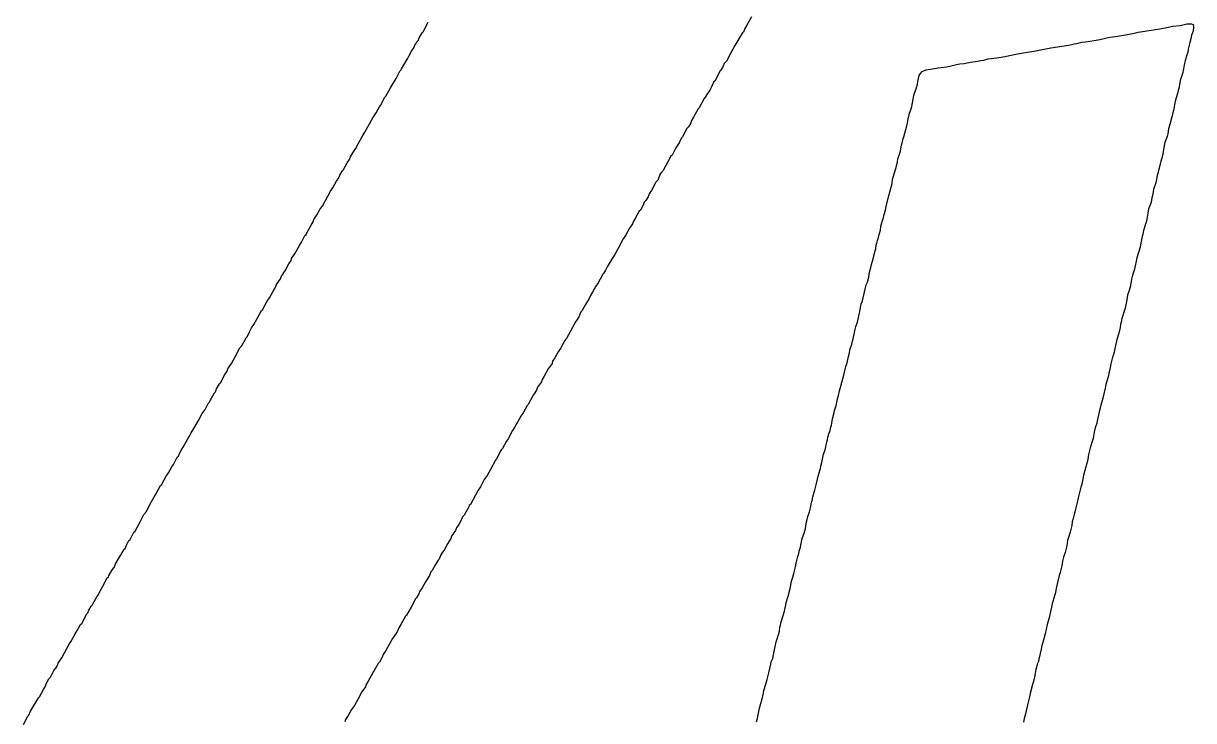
# Model space of a CAD drawing. Header units: inches. Extents: x -2 to 5376, y -4 to 5426.
# Drawn here: x 6.669 to 9.039, y 51.998 to 53.409 of the extents above; entities that cross this region are included whole.
import ezdxf

# ---------------------------------------------------------------- set-up
doc = ezdxf.new("R2010")
doc.units = ezdxf.units.IN
doc.layers.add('Top Overlay', color=2, linetype='Continuous')

msp = doc.modelspace()

# ---------------------------------------------------------------- linework, layer by layer
at = {"layer": 'Top Overlay'}
for p, q in [((8.1437, 53.4228), (8.1347, 53.4059)), ((7.4712, 53.3801), (7.4768, 53.3902)), ((7.4768, 53.3902), (7.4791, 53.3925)), ((7.4791, 53.3925), (7.4892, 53.4116)), ((8.1257, 53.3902), (8.1245, 53.388)), ((8.1274, 53.3919), (8.1257, 53.3902)), ((8.1302, 53.3992), (8.1274, 53.3919)), ((8.1347, 53.4059), (8.1302, 53.3992)), ((8.9053, 53.3868), (8.9222, 53.3902)), ((8.9222, 53.3902), (8.9267, 53.3913)), ((8.9267, 53.3913), (8.9492, 53.3947)), ((8.9492, 53.3947), (8.9705, 53.398)), ((8.9705, 53.398), (8.9818, 53.4003)), ((8.9818, 53.4003), (8.9908, 53.4025)), ((8.9908, 53.4025), (8.9964, 53.4037)), ((8.9964, 53.4037), (9.0116, 53.4054)), ((9.0116, 53.4054), (9.0256, 53.4082)), ((9.0256, 53.4082), (9.0352, 53.4087)), ((9.038, 53.3935), (9.0346, 53.3857)), ((9.0352, 53.4087), (9.038, 53.407)), ((9.038, 53.407), (9.0391, 53.4025)), ((9.0391, 53.4025), (9.038, 53.3935)), ((7.46, 53.3598), (7.4628, 53.3672)), ((7.4628, 53.3672), (7.4645, 53.3688)), ((7.4645, 53.3688), (7.4656, 53.3711)), ((7.4656, 53.3711), (7.469, 53.3745)), ((7.469, 53.3745), (7.4712, 53.3801)), ((8.1144, 53.3711), (8.1099, 53.3643)), ((8.12, 53.3812), (8.1144, 53.3711)), ((8.1245, 53.388), (8.12, 53.3812)), ((8.7636, 53.3621), (8.7861, 53.3654)), ((8.7861, 53.3654), (8.7929, 53.3666)), ((8.7929, 53.3666), (8.7974, 53.3677)), ((8.7974, 53.3677), (8.803, 53.3688)), ((8.803, 53.3688), (8.8075, 53.3699)), ((8.8075, 53.3699), (8.8131, 53.3711)), ((8.8131, 53.3711), (8.8199, 53.3722)), ((8.8199, 53.3722), (8.8378, 53.3744)), ((8.8378, 53.3744), (8.8491, 53.3767)), ((8.8491, 53.3767), (8.8581, 53.3789)), ((8.8581, 53.3789), (8.8637, 53.3801)), ((8.8637, 53.3801), (8.8705, 53.3812)), ((8.8705, 53.3812), (8.8851, 53.3834)), ((8.8851, 53.3834), (8.9053, 53.3868)), ((9.0318, 53.3705), (9.0284, 53.357)), ((9.0335, 53.3778), (9.0318, 53.3705)), ((9.0346, 53.3857), (9.0335, 53.3778)), ((7.4476, 53.3374), (7.4499, 53.343)), ((7.4499, 53.343), (7.4555, 53.3531)), ((7.4555, 53.3531), (7.46, 53.3598)), ((8.1021, 53.3497), (8.0931, 53.3329)), ((8.1099, 53.3643), (8.1021, 53.3497)), ((8.645, 53.3401), (8.6495, 53.3413)), ((8.6495, 53.3413), (8.6602, 53.3429)), ((8.6602, 53.3429), (8.6827, 53.3474)), ((8.6827, 53.3474), (8.6872, 53.3486)), ((8.6872, 53.3486), (8.6939, 53.3497)), ((8.6939, 53.3497), (8.7029, 53.3508)), ((8.7029, 53.3508), (8.7164, 53.3531)), ((8.7164, 53.3531), (8.7501, 53.3598)), ((8.7501, 53.3598), (8.7636, 53.3621)), ((9.0256, 53.3452), (9.0223, 53.3339)), ((9.0273, 53.3514), (9.0256, 53.3452)), ((9.0284, 53.357), (9.0273, 53.3514)), ((7.4352, 53.3171), (7.4409, 53.3272)), ((7.4409, 53.3272), (7.4476, 53.3374)), ((8.0863, 53.3227), (8.0818, 53.3149)), ((8.0886, 53.3284), (8.0863, 53.3227)), ((8.0931, 53.3329), (8.0886, 53.3284)), ((8.5106, 53.3171), (8.5151, 53.3182)), ((8.5151, 53.3182), (8.5219, 53.3193)), ((8.5219, 53.3193), (8.5331, 53.3205)), ((8.5331, 53.3205), (8.5387, 53.3216)), ((8.5387, 53.3216), (8.5455, 53.3227)), ((8.5455, 53.3227), (8.559, 53.3261)), ((8.559, 53.3261), (8.5657, 53.3272)), ((8.5657, 53.3272), (8.5747, 53.3283)), ((8.5747, 53.3283), (8.5803, 53.3294)), ((8.5803, 53.3294), (8.5871, 53.3306)), ((8.5871, 53.3306), (8.6017, 53.3328)), ((8.6017, 53.3328), (8.6084, 53.3339)), ((8.6084, 53.3339), (8.6141, 53.3351)), ((8.6141, 53.3351), (8.6231, 53.3373)), ((8.6231, 53.3373), (8.6298, 53.3384)), ((8.6298, 53.3384), (8.645, 53.3401)), ((9.02, 53.325), (9.0183, 53.3143)), ((9.0223, 53.3339), (9.02, 53.325)), ((7.4172, 53.2856), (7.424, 53.298)), ((7.424, 53.298), (7.4319, 53.3126)), ((7.4319, 53.3126), (7.4341, 53.3149)), ((7.4341, 53.3149), (7.4352, 53.3171)), ((8.0751, 53.3025), (8.0694, 53.2924)), ((8.0796, 53.3126), (8.0751, 53.3025)), ((8.0818, 53.3149), (8.0796, 53.3126)), ((8.4808, 53.2918), (8.4831, 53.3041)), ((8.4831, 53.3041), (8.4859, 53.3081)), ((8.4859, 53.3081), (8.4898, 53.312)), ((8.4898, 53.312), (8.4977, 53.3154)), ((8.4977, 53.3154), (8.5106, 53.3171)), ((9.0172, 53.3098), (9.0121, 53.2935)), ((9.0183, 53.3143), (9.0172, 53.3098)), ((7.4037, 53.262), (7.4127, 53.2789)), ((7.4127, 53.2789), (7.4172, 53.2856)), ((8.0593, 53.2744), (8.0548, 53.2676)), ((8.0638, 53.2823), (8.0593, 53.2744)), ((8.0672, 53.2901), (8.0638, 53.2823)), ((8.0694, 53.2924), (8.0672, 53.2901)), ((8.4741, 53.2682), (8.4774, 53.2772)), ((8.4774, 53.2772), (8.4797, 53.2862)), ((8.4797, 53.2862), (8.4808, 53.2918)), ((9.0082, 53.2738), (9.0065, 53.2676)), ((9.0093, 53.2783), (9.0082, 53.2738)), ((9.011, 53.289), (9.0093, 53.2783)), ((9.0121, 53.2935), (9.011, 53.289)), ((7.3925, 53.2429), (7.4015, 53.2598)), ((7.4015, 53.2598), (7.4037, 53.262)), ((8.0481, 53.2575), (8.038, 53.2384)), ((8.0503, 53.2598), (8.0481, 53.2575)), ((8.0548, 53.2676), (8.0503, 53.2598)), ((8.4685, 53.2412), (8.4729, 53.2637)), ((8.4729, 53.2637), (8.4741, 53.2682)), ((9.002, 53.2519), (8.9981, 53.2333)), ((9.0065, 53.2676), (9.002, 53.2519)), ((7.3768, 53.2182), (7.3824, 53.226)), ((7.3824, 53.226), (7.3835, 53.2283)), ((7.3835, 53.2283), (7.3903, 53.2406)), ((7.3903, 53.2406), (7.3925, 53.2429)), ((8.0357, 53.2361), (8.0267, 53.2193)), ((8.038, 53.2384), (8.0357, 53.2361)), ((8.4617, 53.2187), (8.464, 53.2277)), ((8.464, 53.2277), (8.4673, 53.2367)), ((8.4673, 53.2367), (8.4685, 53.2412)), ((8.997, 53.2288), (8.9958, 53.2221)), ((8.9981, 53.2333), (8.997, 53.2288)), ((7.361, 53.1889), (7.37, 53.2058)), ((7.37, 53.2058), (7.3768, 53.2182)), ((8.0166, 53.2002), (8.0132, 53.1968)), ((8.0211, 53.208), (8.0166, 53.2002)), ((8.0222, 53.2125), (8.0211, 53.208)), ((8.0267, 53.2193), (8.0222, 53.2125)), ((8.4566, 53.1945), (8.4583, 53.2018)), ((8.4583, 53.2018), (8.4595, 53.2074)), ((8.4595, 53.2074), (8.4606, 53.2119)), ((8.4606, 53.2119), (8.4617, 53.2187)), ((8.9908, 53.2046), (8.9885, 53.1956)), ((8.9947, 53.2176), (8.9908, 53.2046)), ((8.9958, 53.2221), (8.9947, 53.2176)), ((7.3475, 53.1653), (7.3565, 53.1822)), ((7.3565, 53.1822), (7.361, 53.1889)), ((8.002, 53.1777), (7.9975, 53.1676)), ((8.0042, 53.1799), (8.002, 53.1777)), ((8.0132, 53.1968), (8.0042, 53.1799)), ((8.4488, 53.1675), (8.451, 53.1754)), ((8.451, 53.1754), (8.4521, 53.1799)), ((8.4521, 53.1799), (8.4566, 53.1945)), ((8.9857, 53.1805), (8.9812, 53.1681)), ((8.9868, 53.1861), (8.9857, 53.1805)), ((8.9885, 53.1956), (8.9868, 53.1861)), ((7.3363, 53.1473), (7.3419, 53.1552)), ((7.3419, 53.1552), (7.3475, 53.1653)), ((7.9907, 53.1574), (7.9829, 53.1428)), ((7.9963, 53.1653), (7.9907, 53.1574)), ((7.9975, 53.1676), (7.9963, 53.1653)), ((8.4454, 53.1507), (8.4465, 53.1552)), ((8.4465, 53.1552), (8.4476, 53.163)), ((8.4476, 53.163), (8.4488, 53.1675)), ((8.9795, 53.1619), (8.9767, 53.1456)), ((8.9812, 53.1681), (8.9795, 53.1619)), ((7.325, 53.1271), (7.3295, 53.1338)), ((7.3295, 53.1338), (7.3318, 53.1394)), ((7.3318, 53.1394), (7.3363, 53.1473)), ((7.9806, 53.1406), (7.9649, 53.1113)), ((7.9829, 53.1428), (7.9806, 53.1406)), ((8.4364, 53.1158), (8.4392, 53.1287)), ((8.4392, 53.1287), (8.4403, 53.1355)), ((8.4403, 53.1355), (8.4437, 53.1445)), ((8.4437, 53.1445), (8.4454, 53.1507)), ((8.9728, 53.1304), (8.9705, 53.1214)), ((8.9745, 53.1366), (8.9728, 53.1304)), ((8.9767, 53.1456), (8.9745, 53.1366)), ((7.3104, 53.1023), (7.3149, 53.1102)), ((7.3149, 53.1102), (7.3172, 53.1125)), ((7.3172, 53.1125), (7.325, 53.1271)), ((7.9592, 53.1046), (7.9564, 53.0973)), ((7.9615, 53.1068), (7.9592, 53.1046)), ((7.9626, 53.1091), (7.9615, 53.1068)), ((7.9649, 53.1113), (7.9626, 53.1091)), ((8.4308, 53.0978), (8.4364, 53.1158)), ((8.9672, 53.1079), (8.9649, 53.0989)), ((8.9688, 53.1141), (8.9672, 53.1079)), ((8.9705, 53.1214), (8.9688, 53.1141)), ((7.2969, 53.0776), (7.3037, 53.09)), ((7.3037, 53.09), (7.3082, 53.0967)), ((7.3082, 53.0967), (7.3104, 53.1023)), ((7.9491, 53.0855), (7.9412, 53.0708)), ((7.9502, 53.0877), (7.9491, 53.0855)), ((7.9542, 53.0917), (7.9502, 53.0877)), ((7.9564, 53.0973), (7.9542, 53.0917)), ((8.424, 53.0674), (8.4285, 53.0854)), ((8.4285, 53.0854), (8.4297, 53.0933)), ((8.4297, 53.0933), (8.4308, 53.0978)), ((8.9621, 53.0849), (8.9598, 53.0793)), ((8.9632, 53.0894), (8.9621, 53.0849)), ((8.9649, 53.0989), (8.9632, 53.0894)), ((7.2756, 53.0405), (7.2913, 53.0697)), ((7.2913, 53.0697), (7.2969, 53.0776)), ((7.9345, 53.0585), (7.93, 53.0506)), ((7.9368, 53.0641), (7.9345, 53.0585)), ((7.9412, 53.0708), (7.9368, 53.0641)), ((8.4167, 53.0388), (8.4223, 53.0613)), ((8.4223, 53.0613), (8.424, 53.0674)), ((8.9559, 53.0607), (8.9548, 53.0562)), ((8.957, 53.0686), (8.9559, 53.0607)), ((8.9582, 53.0731), (8.957, 53.0686)), ((8.9598, 53.0793), (8.9582, 53.0731)), ((7.2699, 53.0326), (7.2756, 53.0405)), ((7.9244, 53.0416), (7.9188, 53.0315)), ((7.9266, 53.0472), (7.9244, 53.0416)), ((7.93, 53.0506), (7.9266, 53.0472)), ((8.415, 53.0315), (8.4167, 53.0388)), ((8.948, 53.0337), (8.9469, 53.0292)), ((8.952, 53.0433), (8.948, 53.0337)), ((8.9531, 53.0478), (8.952, 53.0433)), ((8.9548, 53.0562), (8.9531, 53.0478)), ((7.2564, 53.0079), (7.2576, 53.0124)), ((7.2576, 53.0124), (7.2632, 53.0202)), ((7.2632, 53.0202), (7.2643, 53.0225)), ((7.2643, 53.0225), (7.2699, 53.0326)), ((7.9086, 53.0146), (7.9041, 53.0079)), ((7.9165, 53.0292), (7.9086, 53.0146)), ((7.9188, 53.0315), (7.9165, 53.0292)), ((8.4072, 53.0034), (8.4089, 53.0107)), ((8.4089, 53.0107), (8.4111, 53.0163)), ((8.4111, 53.0163), (8.4128, 53.0225)), ((8.4128, 53.0225), (8.415, 53.0315)), ((8.9441, 53.0129), (8.943, 53.0073)), ((8.9469, 53.0292), (8.9441, 53.0129)), ((7.2429, 52.9843), (7.2519, 53.0011)), ((7.2519, 53.0011), (7.2564, 53.0079)), ((7.8929, 52.9876), (7.8884, 52.9798)), ((7.8957, 52.9927), (7.8929, 52.9876)), ((7.903, 53.0034), (7.8957, 52.9927)), ((7.9041, 53.0079), (7.903, 53.0034)), ((8.4027, 52.982), (8.4049, 52.991)), ((8.4049, 52.991), (8.406, 52.9989)), ((8.406, 52.9989), (8.4072, 53.0034)), ((8.9379, 52.9899), (8.9362, 52.9825)), ((8.9413, 53.0011), (8.9379, 52.9899)), ((8.943, 53.0073), (8.9413, 53.0011)), ((7.2283, 52.9595), (7.2328, 52.9663)), ((7.2328, 52.9663), (7.2351, 52.9719)), ((7.2351, 52.9719), (7.2396, 52.9798)), ((7.2396, 52.9798), (7.2418, 52.982)), ((7.2418, 52.982), (7.2429, 52.9843)), ((7.8839, 52.973), (7.8749, 52.9562)), ((7.8884, 52.9798), (7.8839, 52.973)), ((8.3965, 52.9601), (8.3976, 52.9646)), ((8.3976, 52.9646), (8.3987, 52.9702)), ((8.3987, 52.9702), (8.401, 52.9758)), ((8.401, 52.9758), (8.4027, 52.982)), ((8.9351, 52.9781), (8.9317, 52.9612)), ((8.9362, 52.9825), (8.9351, 52.9781)), ((7.2126, 52.9337), (7.2199, 52.9443)), ((7.2199, 52.9443), (7.2283, 52.9595)), ((7.867, 52.9415), (7.8614, 52.9337)), ((7.8749, 52.9562), (7.867, 52.9415)), ((8.3903, 52.9325), (8.3925, 52.9415)), ((8.3925, 52.9415), (8.3942, 52.9488)), ((8.3942, 52.9488), (8.3954, 52.9533)), ((8.3954, 52.9533), (8.3965, 52.9601)), ((8.9267, 52.9438), (8.9244, 52.9348)), ((8.9306, 52.9567), (8.9267, 52.9438)), ((8.9317, 52.9612), (8.9306, 52.9567)), ((7.2002, 52.91), (7.207, 52.9224)), ((7.207, 52.9224), (7.2115, 52.9292)), ((7.2115, 52.9292), (7.2126, 52.9337)), ((7.8513, 52.9168), (7.8485, 52.9095)), ((7.8558, 52.9235), (7.8513, 52.9168)), ((7.8614, 52.9337), (7.8558, 52.9235)), ((8.3841, 52.9106), (8.3852, 52.9151)), ((8.3852, 52.9151), (8.3869, 52.9213)), ((8.3869, 52.9213), (8.3903, 52.9325)), ((8.9244, 52.9348), (8.9194, 52.9117)), ((7.1822, 52.8808), (7.1901, 52.8921)), ((7.1901, 52.8921), (7.1929, 52.8994)), ((7.1929, 52.8994), (7.1946, 52.9011)), ((7.1946, 52.9011), (7.1957, 52.9033)), ((7.1957, 52.9033), (7.2002, 52.91)), ((7.8412, 52.8988), (7.8333, 52.8842)), ((7.8423, 52.9011), (7.8412, 52.8988)), ((7.8445, 52.9033), (7.8423, 52.9011)), ((7.8485, 52.9095), (7.8445, 52.9033)), ((8.3785, 52.8858), (8.3813, 52.8954)), ((8.3813, 52.8954), (8.3824, 52.9033)), ((8.3824, 52.9033), (8.3841, 52.9106)), ((8.9137, 52.8915), (8.9126, 52.887)), ((8.9149, 52.8971), (8.9137, 52.8915)), ((8.9171, 52.9061), (8.9149, 52.8971)), ((8.9194, 52.9117), (8.9171, 52.9061)), ((7.1744, 52.8662), (7.1789, 52.8729)), ((7.1789, 52.8729), (7.1811, 52.8786)), ((7.1811, 52.8786), (7.1822, 52.8808)), ((7.8288, 52.8774), (7.8221, 52.8651)), ((7.8333, 52.8842), (7.8288, 52.8774)), ((8.3723, 52.8628), (8.3762, 52.8802)), ((8.3762, 52.8802), (8.3785, 52.8858)), ((8.9104, 52.8757), (8.9081, 52.8667)), ((8.9126, 52.887), (8.9104, 52.8757)), ((7.1552, 52.8325), (7.1631, 52.8471)), ((7.1631, 52.8471), (7.1676, 52.8538)), ((7.1676, 52.8538), (7.1744, 52.8662)), ((7.8119, 52.8471), (7.8074, 52.8403)), ((7.8131, 52.8493), (7.8119, 52.8471)), ((7.8147, 52.851), (7.8131, 52.8493)), ((7.8176, 52.8583), (7.8147, 52.851)), ((7.8221, 52.8651), (7.8176, 52.8583)), ((8.3661, 52.842), (8.3684, 52.8476)), ((8.3684, 52.8476), (8.3701, 52.8538)), ((8.3701, 52.8538), (8.3723, 52.8628)), ((8.9036, 52.8499), (8.9003, 52.833)), ((8.9053, 52.8594), (8.9036, 52.8499)), ((8.9081, 52.8667), (8.9053, 52.8594)), ((7.1429, 52.8122), (7.1519, 52.828)), ((7.1519, 52.828), (7.1541, 52.8302)), ((7.1541, 52.8302), (7.1552, 52.8325)), ((7.7984, 52.8257), (7.7939, 52.8156)), ((7.8007, 52.828), (7.7984, 52.8257)), ((7.8074, 52.8403), (7.8007, 52.828)), ((8.3583, 52.8049), (8.3628, 52.8229)), ((8.3628, 52.8229), (8.365, 52.8375)), ((8.365, 52.8375), (8.3661, 52.842)), ((8.8986, 52.8268), (8.8941, 52.8122)), ((8.9003, 52.833), (8.8986, 52.8268)), ((7.1316, 52.7931), (7.1361, 52.7999)), ((7.1361, 52.7999), (7.1429, 52.8122)), ((7.7872, 52.8055), (7.7771, 52.7864)), ((7.7894, 52.8077), (7.7872, 52.8055)), ((7.7939, 52.8156), (7.7894, 52.8077)), ((8.3549, 52.7959), (8.3583, 52.8049)), ((8.8913, 52.8004), (8.8901, 52.7936)), ((8.8924, 52.8049), (8.8913, 52.8004)), ((8.8941, 52.8122), (8.8924, 52.8049)), ((7.1125, 52.7582), (7.1204, 52.7729)), ((7.1204, 52.7729), (7.1226, 52.7751)), ((7.1226, 52.7751), (7.1271, 52.7852)), ((7.1271, 52.7852), (7.1316, 52.7931)), ((7.7771, 52.7864), (7.7692, 52.7717)), ((8.3498, 52.7706), (8.3526, 52.7835)), ((8.3526, 52.7835), (8.3538, 52.7903)), ((8.3538, 52.7903), (8.3549, 52.7959)), ((8.8879, 52.7824), (8.8839, 52.7695)), ((8.8901, 52.7936), (8.8879, 52.7824)), ((7.099, 52.7358), (7.108, 52.7526)), ((7.108, 52.7526), (7.1114, 52.756)), ((7.1114, 52.756), (7.1125, 52.7582)), ((7.7568, 52.7515), (7.7523, 52.7448)), ((7.7625, 52.7616), (7.7568, 52.7515)), ((7.7658, 52.7672), (7.7625, 52.7616)), ((7.767, 52.7695), (7.7658, 52.7672)), ((7.7692, 52.7717), (7.767, 52.7695)), ((8.3414, 52.7397), (8.3436, 52.7509)), ((8.3436, 52.7509), (8.347, 52.7599)), ((8.347, 52.7599), (8.3487, 52.7661)), ((8.3487, 52.7661), (8.3498, 52.7706)), ((8.8794, 52.7515), (8.8783, 52.7436)), ((8.8839, 52.7695), (8.8794, 52.7515)), ((7.0906, 52.7206), (7.099, 52.7358)), ((7.7411, 52.7256), (7.74, 52.7211)), ((7.7456, 52.7324), (7.7411, 52.7256)), ((7.7523, 52.7448), (7.7456, 52.7324)), ((8.3375, 52.7222), (8.3403, 52.7352)), ((8.3403, 52.7352), (8.3414, 52.7397)), ((8.875, 52.7335), (8.8716, 52.72)), ((8.8772, 52.7391), (8.875, 52.7335)), ((8.8783, 52.7436), (8.8772, 52.7391)), ((7.0776, 52.6986), (7.0821, 52.7054)), ((7.0821, 52.7054), (7.0833, 52.7099)), ((7.0833, 52.7099), (7.0906, 52.7206)), ((7.7321, 52.7099), (7.7242, 52.6953)), ((7.74, 52.7211), (7.7321, 52.7099)), ((8.3307, 52.6975), (8.3346, 52.7149)), ((8.3346, 52.7149), (8.3375, 52.7222)), ((8.8676, 52.7014), (8.8665, 52.6958)), ((8.8688, 52.7059), (8.8676, 52.7014)), ((8.8699, 52.7127), (8.8688, 52.7059)), ((8.8716, 52.72), (8.8699, 52.7127)), ((7.0608, 52.6694), (7.0664, 52.6795)), ((7.0664, 52.6795), (7.0687, 52.6818)), ((7.0687, 52.6818), (7.0776, 52.6986)), ((7.7186, 52.684), (7.7107, 52.6728)), ((7.7197, 52.6885), (7.7186, 52.684)), ((7.7242, 52.6953), (7.7197, 52.6885)), ((8.3251, 52.675), (8.3307, 52.6975)), ((8.8615, 52.6784), (8.8598, 52.6711)), ((8.8626, 52.6829), (8.8615, 52.6784)), ((8.8665, 52.6958), (8.8626, 52.6829)), ((7.0473, 52.6447), (7.0563, 52.6615)), ((7.0563, 52.6615), (7.0585, 52.6638)), ((7.0585, 52.6638), (7.0608, 52.6694)), ((7.7017, 52.657), (7.6916, 52.6379)), ((7.704, 52.6593), (7.7017, 52.657)), ((7.7085, 52.6672), (7.704, 52.6593)), ((7.7107, 52.6728), (7.7085, 52.6672)), ((8.3183, 52.6491), (8.32, 52.6564)), ((8.32, 52.6564), (8.3223, 52.6654)), ((8.3223, 52.6654), (8.3251, 52.675)), ((8.8575, 52.6598), (8.8553, 52.6508)), ((8.8598, 52.6711), (8.8575, 52.6598)), ((7.0372, 52.6278), (7.0439, 52.6402)), ((7.0439, 52.6402), (7.0462, 52.6424)), ((7.0462, 52.6424), (7.0473, 52.6447)), ((7.6894, 52.6357), (7.6815, 52.6211)), ((7.6916, 52.6379), (7.6894, 52.6357)), ((8.3121, 52.6261), (8.315, 52.6356)), ((8.315, 52.6356), (8.3183, 52.6491)), ((8.8525, 52.6413), (8.848, 52.6233)), ((8.8553, 52.6508), (8.8525, 52.6413)), ((7.0237, 52.6053), (7.0315, 52.6199)), ((7.0315, 52.6199), (7.0372, 52.6278)), ((7.677, 52.6143), (7.6703, 52.6019)), ((7.6815, 52.6211), (7.677, 52.6143)), ((8.3071, 52.6042), (8.3082, 52.6087)), ((8.3082, 52.6087), (8.311, 52.6216)), ((8.311, 52.6216), (8.3121, 52.6261)), ((8.848, 52.6233), (8.844, 52.6047)), ((7.0091, 52.5806), (7.0169, 52.5929)), ((7.0169, 52.5929), (7.0237, 52.6053)), ((7.6601, 52.5851), (7.6511, 52.5682)), ((7.6646, 52.5929), (7.6601, 52.5851)), ((7.6703, 52.6019), (7.6646, 52.5929)), ((8.3003, 52.5783), (8.3032, 52.5856)), ((8.3032, 52.5856), (8.3048, 52.5918)), ((8.3048, 52.5918), (8.306, 52.5963)), ((8.306, 52.5963), (8.3071, 52.6042)), ((8.8401, 52.5907), (8.8378, 52.5817)), ((8.8429, 52.6002), (8.8401, 52.5907)), ((8.844, 52.6047), (8.8429, 52.6002)), ((6.9933, 52.5513), (7.0023, 52.5682)), ((7.0023, 52.5682), (7.0068, 52.575)), ((7.0068, 52.575), (7.0091, 52.5806)), ((7.6478, 52.5637), (7.6399, 52.5491)), ((7.6489, 52.566), (7.6478, 52.5637)), ((7.6511, 52.5682), (7.6489, 52.566)), ((8.2953, 52.5564), (8.2964, 52.562)), ((8.2964, 52.562), (8.2975, 52.5665)), ((8.2975, 52.5665), (8.2987, 52.5721)), ((8.2987, 52.5721), (8.3003, 52.5783)), ((8.8339, 52.5631), (8.83, 52.5502)), ((8.8356, 52.5693), (8.8339, 52.5631)), ((8.8367, 52.5738), (8.8356, 52.5693)), ((8.8378, 52.5817), (8.8367, 52.5738)), ((6.9832, 52.5333), (6.9854, 52.539)), ((6.9854, 52.539), (6.9911, 52.5491)), ((6.9911, 52.5491), (6.9933, 52.5513)), ((7.6365, 52.5446), (7.6275, 52.5277)), ((7.6376, 52.5468), (7.6365, 52.5446)), ((7.6399, 52.5491), (7.6376, 52.5468)), ((8.2863, 52.5204), (8.2897, 52.5373)), ((8.2897, 52.5373), (8.293, 52.5463)), ((8.293, 52.5463), (8.2942, 52.5519)), ((8.2942, 52.5519), (8.2953, 52.5564)), ((8.8266, 52.5367), (8.8249, 52.5271)), ((8.83, 52.5502), (8.8266, 52.5367)), ((6.963, 52.4996), (6.9697, 52.512)), ((6.9697, 52.512), (6.9719, 52.5142)), ((6.9719, 52.5142), (6.9731, 52.5165)), ((6.9731, 52.5165), (6.9809, 52.5311)), ((6.9809, 52.5311), (6.9832, 52.5333)), ((7.6253, 52.5255), (7.6152, 52.5064)), ((7.6275, 52.5277), (7.6253, 52.5255)), ((8.2835, 52.5086), (8.2846, 52.5131)), ((8.2846, 52.5131), (8.2863, 52.5204)), ((8.821, 52.512), (8.8187, 52.5041)), ((8.8238, 52.5215), (8.821, 52.512)), ((8.8249, 52.5271), (8.8238, 52.5215)), ((6.9506, 52.4782), (6.9585, 52.4929)), ((6.9585, 52.4929), (6.963, 52.4996)), ((7.6084, 52.494), (7.6028, 52.4861)), ((7.6152, 52.5064), (7.6084, 52.494)), ((8.2756, 52.4782), (8.2795, 52.4956)), ((8.2795, 52.4956), (8.2835, 52.5086)), ((8.8165, 52.4951), (8.8125, 52.4765)), ((8.8187, 52.5041), (8.8165, 52.4951)), ((6.9393, 52.4591), (6.9472, 52.4738)), ((6.9472, 52.4738), (6.9495, 52.476)), ((6.9495, 52.476), (6.9506, 52.4782)), ((7.5904, 52.4648), (7.5848, 52.4546)), ((7.5949, 52.4715), (7.5904, 52.4648)), ((7.6028, 52.4861), (7.5949, 52.4715)), ((8.2683, 52.4518), (8.2722, 52.4647)), ((8.2722, 52.4647), (8.2756, 52.4782)), ((8.8109, 52.4703), (8.8086, 52.4625)), ((8.8125, 52.4765), (8.8109, 52.4703)), ((6.9281, 52.44), (6.936, 52.4546)), ((6.936, 52.4546), (6.9382, 52.4569)), ((6.9382, 52.4569), (6.9393, 52.4591)), ((7.5848, 52.4546), (7.5747, 52.4355)), ((8.2649, 52.4361), (8.266, 52.4417)), ((8.266, 52.4417), (8.2672, 52.4462)), ((8.2672, 52.4462), (8.2683, 52.4518)), ((8.8052, 52.449), (8.8035, 52.4394)), ((8.8086, 52.4625), (8.8052, 52.449)), ((6.9135, 52.4153), (6.9185, 52.4215)), ((6.9185, 52.4215), (6.9213, 52.4276)), ((6.9213, 52.4276), (6.9281, 52.44)), ((7.5713, 52.431), (7.5623, 52.4142)), ((7.5724, 52.4333), (7.5713, 52.431)), ((7.5747, 52.4355), (7.5724, 52.4333)), ((8.2582, 52.4113), (8.261, 52.4209)), ((8.261, 52.4209), (8.2632, 52.4287)), ((8.2632, 52.4287), (8.2649, 52.4361)), ((8.7985, 52.4197), (8.7974, 52.4152)), ((8.8002, 52.4259), (8.7985, 52.4197)), ((8.8035, 52.4394), (8.8002, 52.4259)), ((6.8955, 52.3815), (6.9056, 52.4007)), ((6.9056, 52.4007), (6.9135, 52.4153)), ((7.5511, 52.395), (7.5466, 52.3883)), ((7.5567, 52.4052), (7.5511, 52.395)), ((7.5589, 52.4108), (7.5567, 52.4052)), ((7.5623, 52.4142), (7.5589, 52.4108)), ((8.2531, 52.3871), (8.2554, 52.4006)), ((8.2554, 52.4006), (8.2565, 52.4051)), ((8.2565, 52.4051), (8.2582, 52.4113)), ((8.7923, 52.3933), (8.7889, 52.3798)), ((8.7934, 52.4001), (8.7923, 52.3933)), ((8.7951, 52.4074), (8.7934, 52.4001)), ((8.7974, 52.4152), (8.7951, 52.4074)), ((6.8854, 52.3647), (6.8932, 52.3793)), ((6.8932, 52.3793), (6.8955, 52.3815)), ((7.5364, 52.3714), (7.5353, 52.3669)), ((7.5443, 52.3827), (7.5364, 52.3714)), ((7.5466, 52.3883), (7.5443, 52.3827)), ((8.2469, 52.3686), (8.2503, 52.3776)), ((8.2503, 52.3776), (8.2531, 52.3871)), ((8.7889, 52.3798), (8.785, 52.3669)), ((6.873, 52.3444), (6.8752, 52.3467)), ((6.8752, 52.3467), (6.8786, 52.3546)), ((6.8786, 52.3546), (6.8831, 52.3624)), ((6.8831, 52.3624), (6.8854, 52.3647)), ((7.528, 52.3562), (7.5213, 52.3428)), ((7.5353, 52.3669), (7.528, 52.3562)), ((8.2407, 52.341), (8.243, 52.3489)), ((8.243, 52.3489), (8.2441, 52.3534)), ((8.2441, 52.3534), (8.2458, 52.3641)), ((8.2458, 52.3641), (8.2469, 52.3686)), ((8.7822, 52.3517), (8.7788, 52.3382)), ((8.7839, 52.3624), (8.7822, 52.3517)), ((8.785, 52.3669), (8.7839, 52.3624)), ((6.8561, 52.3152), (6.8617, 52.3253)), ((6.8617, 52.3253), (6.8662, 52.3321)), ((6.8662, 52.3321), (6.873, 52.3444)), ((7.5094, 52.3231), (7.5083, 52.3208)), ((7.5111, 52.3248), (7.5094, 52.3231)), ((7.5139, 52.3321), (7.5111, 52.3248)), ((7.5184, 52.3388), (7.5139, 52.3321)), ((7.5213, 52.3428), (7.5184, 52.3388)), ((8.2346, 52.3169), (8.2379, 52.3304)), ((8.2379, 52.3304), (8.2396, 52.3365)), ((8.2396, 52.3365), (8.2407, 52.341)), ((8.776, 52.3287), (8.7737, 52.3208)), ((8.7788, 52.3382), (8.776, 52.3287)), ((6.8426, 52.2916), (6.8483, 52.3017)), ((6.8483, 52.3017), (6.8539, 52.3096)), ((6.8539, 52.3096), (6.8561, 52.3152)), ((7.4948, 52.2995), (7.4926, 52.2938)), ((7.4971, 52.3017), (7.4948, 52.2995)), ((7.5038, 52.3141), (7.4971, 52.3017)), ((7.5083, 52.3208), (7.5038, 52.3141)), ((8.2295, 52.2961), (8.2329, 52.3095)), ((8.2329, 52.3095), (8.2346, 52.3169)), ((8.7721, 52.3112), (8.7687, 52.2977)), ((8.7737, 52.3208), (8.7721, 52.3112)), ((6.8303, 52.2702), (6.8393, 52.2871)), ((6.8393, 52.2871), (6.8415, 52.2893)), ((6.8415, 52.2893), (6.8426, 52.2916)), ((7.4836, 52.2792), (7.4768, 52.2668)), ((7.4915, 52.2916), (7.4836, 52.2792)), ((7.4926, 52.2938), (7.4915, 52.2916)), ((8.2228, 52.2679), (8.2244, 52.2775)), ((8.2244, 52.2775), (8.2256, 52.282)), ((8.2256, 52.282), (8.2273, 52.2882)), ((8.2273, 52.2882), (8.2295, 52.2961)), ((8.767, 52.2916), (8.7614, 52.2691)), ((8.7687, 52.2977), (8.767, 52.2916)), ((6.8179, 52.2489), (6.8201, 52.2511)), ((6.8201, 52.2511), (6.8303, 52.2702)), ((7.4701, 52.2545), (7.4656, 52.2466)), ((7.4723, 52.2601), (7.4701, 52.2545)), ((7.4768, 52.2668), (7.4723, 52.2601)), ((8.2183, 52.2499), (8.2228, 52.2679)), ((8.7586, 52.255), (8.7574, 52.2505)), ((8.7614, 52.2691), (8.7586, 52.255)), ((6.8022, 52.2219), (6.8067, 52.2297)), ((6.8067, 52.2297), (6.8089, 52.232)), ((6.8089, 52.232), (6.81, 52.2342)), ((6.81, 52.2342), (6.8179, 52.2489)), ((7.4544, 52.2275), (7.4454, 52.2117)), ((7.4633, 52.2444), (7.4544, 52.2275)), ((7.4656, 52.2466), (7.4633, 52.2444)), ((8.2104, 52.2196), (8.2132, 52.2325)), ((8.2132, 52.2325), (8.2143, 52.237)), ((8.2143, 52.237), (8.2183, 52.2499)), ((8.7524, 52.2342), (8.7501, 52.2207)), ((8.7574, 52.2505), (8.7524, 52.2342)), ((6.7875, 52.1949), (6.7977, 52.214)), ((6.7977, 52.214), (6.7999, 52.2162)), ((6.7999, 52.2162), (6.8022, 52.2219)), ((7.4431, 52.2095), (7.4341, 52.1926)), ((7.4454, 52.2117), (7.4431, 52.2095)), ((8.2042, 52.1977), (8.2081, 52.2106)), ((8.2081, 52.2106), (8.2104, 52.2196)), ((8.7473, 52.2089), (8.7423, 52.1926)), ((8.749, 52.2162), (8.7473, 52.2089)), ((8.7501, 52.2207), (8.749, 52.2162)), ((6.774, 52.1735), (6.7785, 52.1803)), ((6.7785, 52.1803), (6.7853, 52.1926)), ((6.7853, 52.1926), (6.7875, 52.1949)), ((7.4296, 52.1859), (7.4262, 52.178)), ((7.4341, 52.1926), (7.4296, 52.1859)), ((8.2003, 52.1791), (8.2014, 52.187)), ((8.2014, 52.187), (8.2025, 52.1915)), ((8.2025, 52.1915), (8.2042, 52.1977)), ((8.7423, 52.1926), (8.7383, 52.174)), ((6.7628, 52.1544), (6.765, 52.1566)), ((6.765, 52.1566), (6.7662, 52.1589)), ((6.7662, 52.1589), (6.774, 52.1735)), ((7.4172, 52.1645), (7.4037, 52.1398)), ((7.4251, 52.1758), (7.4172, 52.1645)), ((7.4262, 52.178), (7.4251, 52.1758)), ((8.1918, 52.1482), (8.1941, 52.1572)), ((8.1941, 52.1572), (8.1958, 52.1634)), ((8.1958, 52.1634), (8.1991, 52.1746)), ((8.1991, 52.1746), (8.2003, 52.1791)), ((8.7383, 52.174), (8.7338, 52.1561)), ((6.7471, 52.1252), (6.7628, 52.1544)), ((7.4037, 52.1398), (7.3981, 52.1319)), ((8.1885, 52.1313), (8.1918, 52.1482)), ((8.7282, 52.1336), (8.726, 52.1223)), ((8.7305, 52.1426), (8.7282, 52.1336)), ((8.7321, 52.1499), (8.7305, 52.1426)), ((8.7338, 52.1561), (8.7321, 52.1499)), ((6.7369, 52.1072), (6.7397, 52.1145)), ((6.7397, 52.1145), (6.7414, 52.1162)), ((6.7414, 52.1162), (6.7426, 52.1184)), ((6.7426, 52.1184), (6.7471, 52.1252)), ((7.388, 52.1139), (7.3801, 52.0993)), ((7.3903, 52.1162), (7.388, 52.1139)), ((7.3959, 52.1263), (7.3903, 52.1162)), ((7.3981, 52.1319), (7.3959, 52.1263)), ((8.1789, 52.0948), (8.1828, 52.1122)), ((8.1828, 52.1122), (8.184, 52.1167)), ((8.184, 52.1167), (8.1868, 52.124)), ((8.1868, 52.124), (8.1885, 52.1313)), ((8.7226, 52.1122), (8.7209, 52.106)), ((8.7248, 52.1178), (8.7226, 52.1122)), ((8.726, 52.1223), (8.7248, 52.1178)), ((6.7212, 52.0824), (6.7246, 52.0858)), ((6.7246, 52.0858), (6.7268, 52.0914)), ((6.7268, 52.0914), (6.7313, 52.0993)), ((6.7313, 52.0993), (6.7369, 52.1072)), ((7.3768, 52.0948), (7.3678, 52.0779)), ((7.3779, 52.0971), (7.3768, 52.0948)), ((7.3801, 52.0993), (7.3779, 52.0971)), ((8.1755, 52.0813), (8.1789, 52.0948)), ((8.717, 52.0863), (8.7147, 52.0773)), ((8.7186, 52.0936), (8.717, 52.0863)), ((8.7198, 52.1015), (8.7186, 52.0936)), ((8.7209, 52.106), (8.7198, 52.1015)), ((6.7099, 52.0611), (6.7144, 52.0678)), ((6.7144, 52.0678), (6.7156, 52.0723)), ((6.7156, 52.0723), (6.7212, 52.0824)), ((7.3621, 52.0667), (7.3548, 52.056)), ((7.3633, 52.0712), (7.3621, 52.0667)), ((7.3678, 52.0779), (7.3633, 52.0712)), ((8.1688, 52.0588), (8.1699, 52.0633)), ((8.1699, 52.0633), (8.1755, 52.0813)), ((8.713, 52.0712), (8.7085, 52.0532)), ((8.7147, 52.0773), (8.713, 52.0712)), ((6.6942, 52.0341), (6.6998, 52.0442)), ((6.6998, 52.0442), (6.7021, 52.0464)), ((6.7021, 52.0464), (6.7099, 52.0611)), ((7.3464, 52.0408), (7.3397, 52.0285)), ((7.3548, 52.056), (7.3464, 52.0408)), ((8.1626, 52.0324), (8.1654, 52.0419)), ((8.1654, 52.0419), (8.1677, 52.0509)), ((8.1677, 52.0509), (8.1688, 52.0588)), ((8.7068, 52.0459), (8.7035, 52.0324)), ((8.7085, 52.0532), (8.7068, 52.0459)), ((6.6807, 52.0093), (6.6841, 52.0172)), ((6.6841, 52.0172), (6.6897, 52.0273)), ((6.6897, 52.0273), (6.6942, 52.0341)), ((7.334, 52.0206), (7.3273, 52.0082)), ((7.3397, 52.0285), (7.334, 52.0206)), ((8.157, 52.0065), (8.1603, 52.0234)), ((8.1603, 52.0234), (8.1626, 52.0324)), ((8.7001, 52.0177), (8.6984, 52.0116)), ((8.7023, 52.0267), (8.7001, 52.0177)), ((8.7035, 52.0324), (8.7023, 52.0267)), ((6.6695, 51.9902), (6.6785, 52.0071)), ((6.6785, 52.0071), (6.6807, 52.0093)), ((7.3217, 52.0003), (7.3205, 51.9958)), ((7.3273, 52.0082), (7.3217, 52.0003)), ((8.1542, 51.9958), (8.1558, 52.002)), ((8.1558, 52.002), (8.157, 52.0065)), ((8.6962, 52.0026), (8.695, 51.9947)), ((8.6984, 52.0116), (8.6962, 52.0026))]:
    msp.add_line(p, q, dxfattribs=at)

doc.saveas('drawing.dxf')
